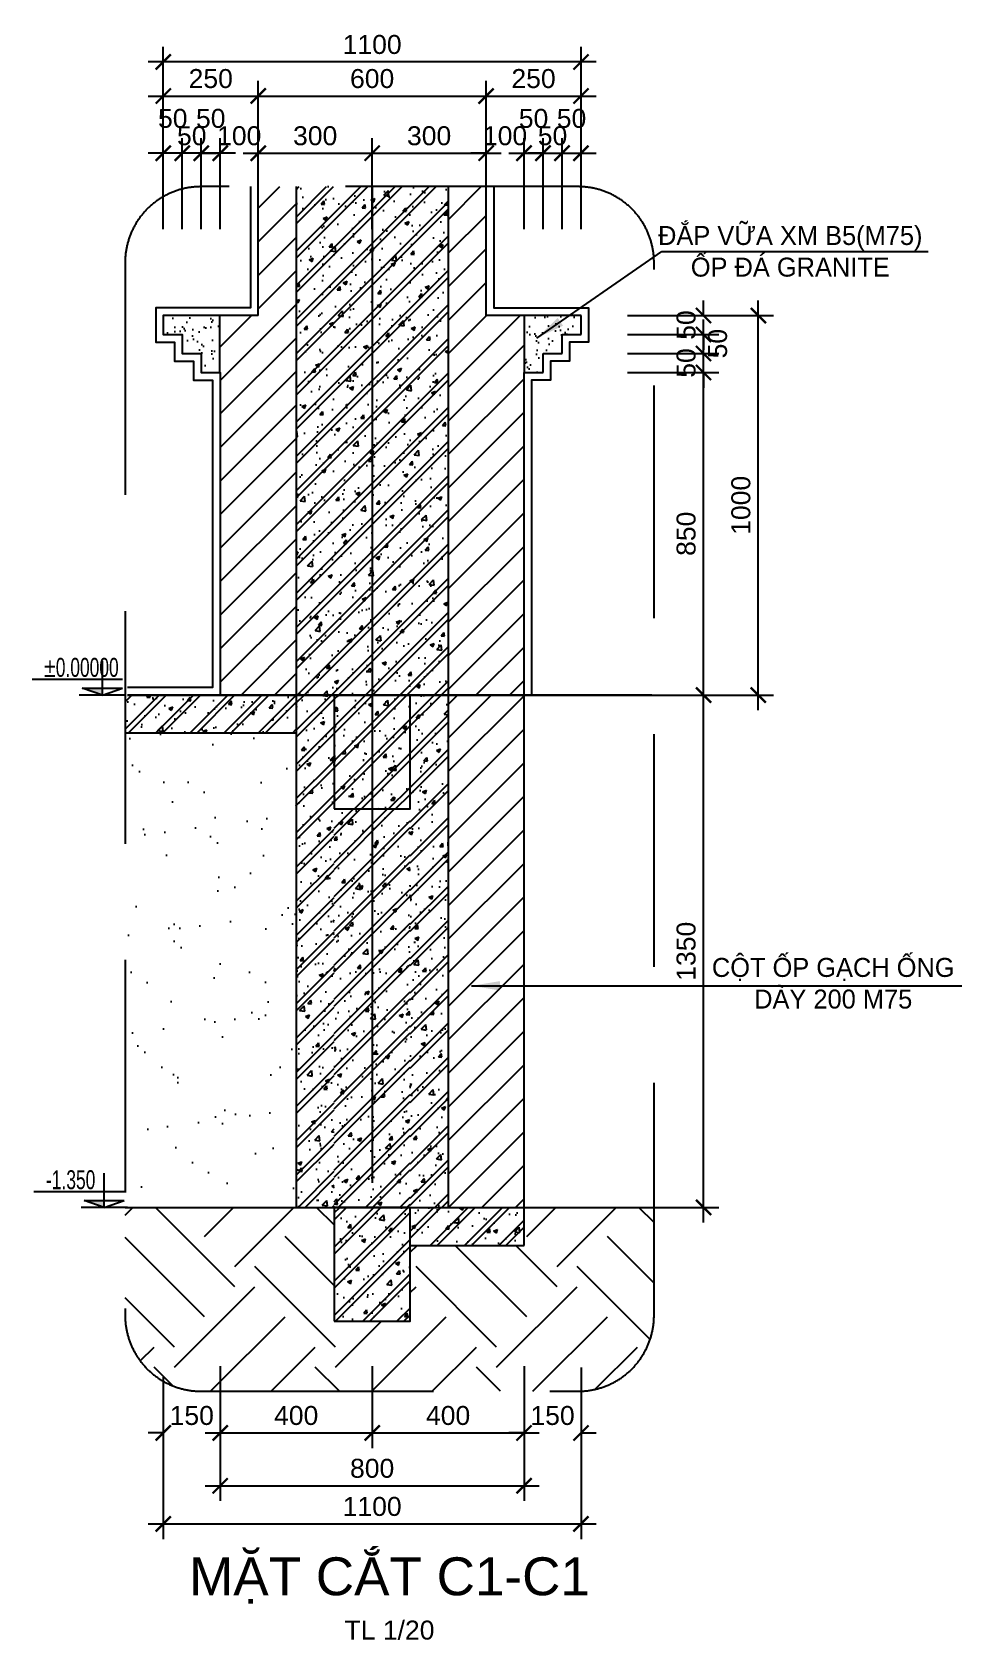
# Model space of a CAD drawing. Header units: inches. Extents: x 452443 to 881249, y 975131 to 1198310.
# Drawn here: x 588168 to 590616, y 1110051 to 1114287 of the extents above; entities that cross this region are included whole.
import ezdxf

# ---------------------------------------------------------------- set-up
doc = ezdxf.new("R2010")
doc.units = ezdxf.units.IN
doc.header["$LTSCALE"] = 3.5
doc.header["$MEASUREMENT"] = 0
doc.linetypes.add('CENTER', pattern=[2, 1.25, -0.25, 0.25, -0.25])
doc.linetypes.add('HIDDEN', pattern=[0.375, 0.25, -0.125])
for name, color, linetype in [('DOOR-84', 84, 'Continuous'), ('GHICHU', 40, 'Continuous'), ('hatch', 4, 'Continuous'), ('Netcat', 5, 'Continuous'), ('Netthay_126', 126, 'Continuous'), ('NOI THAT', 42, 'Continuous'), ('phong', 2, 'Continuous'), ('text', 3, 'Continuous'), ('thuocdo', 3, 'Continuous'), ('Truc', 252, 'Continuous')]:
    doc.layers.add(name, color=color, linetype=linetype)
doc.styles.add('chu 1', font='VHELVEN0.TTF')
doc.styles.add('KICHTHUOC', font='VHELVCN0.TTF')
doc.styles.get("Standard").update_dxf_attribs({"font": 'times.ttf'})
doc.dimstyles.new('MUITEN', dxfattribs={"dimtxt": 250, "dimasz": 150, "dimexe": 1.25, "dimexo": 1.5, "dimgap": 1.5, "dimtad": 1, "dimdec": 0, "dimlfac": 2, "dimrnd": 1.38778e-17, "dimtxsty": 'Standard', "dimcen": 1, "dimclrd": 8, "dimclre": 8, "dimclrt": 7, "dimaunit": 1, "dimazin": 0, "dimtfac": 1, "dimtdec": 0, "dimtmove": 0, "dimatfit": 3, "dimfxl": 1, "dimarcsym": 0})
doc.dimstyles.new('TL20...', dxfattribs={"dimscale": 20, "dimtxt": 2.5, "dimasz": 2, "dimexe": 2, "dimexo": 2, "dimgap": 1, "dimtad": 1, "dimdec": 0, "dimzin": 0, "dimdsep": 46, "dimtxsty": 'chu 1', "dimblk": 'ARCHTICK', "dimcen": 2, "dimdle": 2, "dimclrd": 256, "dimclre": 256, "dimclrt": 256, "dimadec": 1, "dimazin": 0, "dimtfac": 1, "dimtdec": 0, "dimtix": 1, "dimtofl": 0, "dimtmove": 0, "dimatfit": 3, "dimldrblk": 'ARCHTICK', "dimfxl": 10, "dimfxlon": 1, "dimtolj": 1, "dimtzin": 0, "dimlwd": -1, "dimarcsym": 0})
pattern_1 = [(50, (746385.69, 1044110.4), (107.589027, -9.41282), [11.25, -123.75]), (355, (746385.69, 1044110.4), (-20.8127, 112.82882), [9, -99]), (100.4514, (746394.66, 1044109.62), (86.77641, 103.41593), [9.56103, -105.17132]), (46.1842, (746385.69, 1044140.4), (160.08616, -24.82785), [16.875, -185.625]), (96.6356, (746399.03, 1044138.33), (140.1994, 146.11768), [14.34154, -157.75695]), (351.1842, (746385.69, 1044140.4), (140.19929, 146.11779), [13.5, -148.5]), (21, (746400.69, 1044132.9), (89.53606, -60.392834), [11.25, -123.75]), (326, (746400.69, 1044132.9), (36.4973, 108.77251), [9, -99]), (71.4514, (746408.15, 1044127.87), (126.033394, 48.379575), [9.56103, -105.17132]), (37.5, (746385.69, 1044110.4), (1.823978, 49.934078), [0, -97.8, 0, -100.5, 0, -99.375]), (7.5, (746385.69, 1044110.4), (39.46043, 59.161757), [0, -57.3, 0, -95.55, 0, -37.875]), (327.5, (746352.24, 1044110.4), (80.073365, -3.383231), [0, -37.5, 0, -117, 0, -155.25]), (317.5, (746337.24, 1044110.4), (87.477925, 15.015747), [0, -48.75, 0, -77.7, 0, -110.25]), (45, (746385.69, 1044110.4), (-45.078057, 45.078057), []), (45, (746385.69, 1044128.777), (-45.078057, 45.078057), [])]
pattern_2 = [(50, (737618.37, 1087275.61), (107.589027, -9.41282), [11.25, -123.75]), (355, (737618.37, 1087275.61), (-20.8127, 112.82882), [9, -99]), (100.4514, (737627.34, 1087274.82), (86.77641, 103.41593), [9.56103, -105.17132]), (46.1842, (737618.37, 1087305.61), (160.08616, -24.82785), [16.875, -185.625]), (96.6356, (737631.71, 1087303.54), (140.1994, 146.11768), [14.34154, -157.75695]), (351.1842, (737618.37, 1087305.6), (140.1993, 146.11779), [13.5, -148.5]), (21, (737633.37, 1087298.11), (89.53606, -60.392834), [11.25, -123.75]), (326, (737633.37, 1087298.11), (36.4973, 108.77251), [9, -99]), (71.4514, (737640.83, 1087293.08), (126.033394, 48.379575), [9.56103, -105.17132]), (37.5, (737618.37, 1087275.61), (1.823978, 49.934078), [0, -97.8, 0, -100.5, 0, -99.375]), (7.5, (737618.37, 1087275.61), (39.46043, 59.161757), [0, -57.3, 0, -95.55, 0, -37.875]), (327.5, (737584.92, 1087275.61), (80.073365, -3.383231), [0, -37.5, 0, -117, 0, -155.25]), (317.5, (737569.92, 1087275.61), (87.477925, 15.015747), [0, -48.75, 0, -77.7, 0, -110.25]), (45, (737618.37, 1087275.61), (-45.078057, 45.078057), []), (45, (737618.37, 1087293.983), (-45.078057, 45.078057), [])]
pattern_3 = [(37.5, (746385.69, 1044110.4), (-1.574834, 48.170594), [0, -38, 0, -42.5, 0, -40.625]), (7.5, (746385.69, 1044110.4), (44.244418, 70.553652), [0, -20.5, 0, -34.25, 0, -13.125]), (327.5, (746354.94, 1044110.4), (77.853547, 0.141476), [0, -12.5, 0, -45, 0, -58.75]), (317.5, (746354.94, 1044110.4), (75.153165, 21.94189), [0, -6.25, 0, -29.5, 0, -33.75])]
pattern_4 = [(45, (746385.69, 1044110.4), (-44.194174, 44.194174), [])]

# ---------------------------------------------------------------- blocks, each defined once
blk = doc.blocks.new('_ArchTick')
at = {"color": 0, "linetype": 'ByBlock', "const_width": 0.15}
blk.add_lwpolyline([(-0.5, -0.5), (0.5, 0.5)], dxfattribs=at)
blk = doc.blocks.new('*D2695')
at = {"layer": 'DEFPOINTS', "color": 0}
for p in [(589063.7, 1110812), (589463.7, 1110812), (589463.7, 1110596.2)]:
    blk.add_point(p, dxfattribs=at)
at = {"layer": 'thuocdo', "lineweight": -2}
for p, q in [((589063.7, 1110772), (589063.7, 1110556.2)), ((589463.7, 1110772), (589463.7, 1110556.2))]:
    blk.add_line(p, q, dxfattribs=at)
at = {"layer": 'thuocdo'}
blk.add_line((589023.7, 1110596.2), (589503.7, 1110596.2), dxfattribs=at)
at = {"layer": 'thuocdo', "xscale": 40, "yscale": 40, "zscale": 40, "rotation": 180}
blk.add_blockref('_ArchTick', (589063.7, 1110596.2), dxfattribs=at)
at = {"layer": 'thuocdo', "xscale": 40, "yscale": 40, "zscale": 40}
blk.add_blockref('_ArchTick', (589463.7, 1110596.2), dxfattribs=at)
at = {"layer": 'thuocdo', "insert": (589263.7, 1110641.9), "char_height": 50, "attachment_point": 5, "style": 'chu 1'}
blk.add_mtext('\\A1;400', dxfattribs=at)
blk = doc.blocks.new('*D2696')
at = {"layer": 'DEFPOINTS', "color": 0}
for p in [(588663.7, 1110812), (589063.7, 1110812), (589063.7, 1110596.2)]:
    blk.add_point(p, dxfattribs=at)
at = {"layer": 'thuocdo', "lineweight": -2}
for p, q in [((588663.7, 1110772), (588663.7, 1110556.2)), ((589063.7, 1110772), (589063.7, 1110556.2))]:
    blk.add_line(p, q, dxfattribs=at)
at = {"layer": 'thuocdo'}
blk.add_line((588623.7, 1110596.2), (589103.7, 1110596.2), dxfattribs=at)
at = {"layer": 'thuocdo', "xscale": 40, "yscale": 40, "zscale": 40, "rotation": 180}
blk.add_blockref('_ArchTick', (588663.7, 1110596.2), dxfattribs=at)
at = {"layer": 'thuocdo', "xscale": 40, "yscale": 40, "zscale": 40}
blk.add_blockref('_ArchTick', (589063.7, 1110596.2), dxfattribs=at)
at = {"layer": 'thuocdo', "insert": (588863.7, 1110641.9), "char_height": 50, "attachment_point": 5, "style": 'chu 1'}
blk.add_mtext('\\A1;400', dxfattribs=at)
blk = doc.blocks.new('*D2697')
at = {"layer": 'DEFPOINTS', "color": 0}
for p in [(588663.7, 1110684), (589463.7, 1110684), (589463.7, 1110457)]:
    blk.add_point(p, dxfattribs=at)
at = {"layer": 'thuocdo', "lineweight": -2}
for p, q in [((588663.7, 1110644), (588663.7, 1110417)), ((589463.7, 1110644), (589463.7, 1110417))]:
    blk.add_line(p, q, dxfattribs=at)
at = {"layer": 'thuocdo'}
blk.add_line((588623.7, 1110457), (589503.7, 1110457), dxfattribs=at)
at = {"layer": 'thuocdo', "xscale": 40, "yscale": 40, "zscale": 40, "rotation": 180}
blk.add_blockref('_ArchTick', (588663.7, 1110457), dxfattribs=at)
at = {"layer": 'thuocdo', "xscale": 40, "yscale": 40, "zscale": 40}
blk.add_blockref('_ArchTick', (589463.7, 1110457), dxfattribs=at)
at = {"layer": 'thuocdo', "insert": (589063.7, 1110502.7), "char_height": 50, "attachment_point": 5, "style": 'chu 1'}
blk.add_mtext('\\A1;800', dxfattribs=at)
blk = doc.blocks.new('*D2698')
at = {"layer": 'DEFPOINTS', "color": 0}
for p in [(589327.7, 1113390.5), (589936.3, 1113390.5), (589327.7, 1112540.5)]:
    blk.add_point(p, dxfattribs=at)
at = {"layer": 'thuocdo'}
blk.add_line((589936.3, 1112500.5), (589936.3, 1113430.5), dxfattribs=at)
at = {"layer": 'thuocdo', "lineweight": -2}
for p, q in [((589736.3, 1113390.5), (589976.3, 1113390.5)), ((589736.3, 1112540.5), (589976.3, 1112540.5))]:
    blk.add_line(p, q, dxfattribs=at)
at = {"layer": 'thuocdo', "xscale": 40, "yscale": 40, "zscale": 40}
for p, rotation in [((589936.3, 1113390.5), 90), ((589936.3, 1112540.5), 270)]:
    blk.add_blockref('_ArchTick', p, dxfattribs=dict(at, rotation=rotation))
at = {"layer": 'thuocdo', "insert": (589890.6, 1112965.5), "char_height": 50, "attachment_point": 5, "rotation": 90, "style": 'chu 1'}
blk.add_mtext('\\A1;850', dxfattribs=at)
blk = doc.blocks.new('*D2699')
at = {"layer": 'DEFPOINTS', "color": 0}
for p in [(589466.7, 1113440.5), (589936.3, 1113440.5), (589327.7, 1113390.5)]:
    blk.add_point(p, dxfattribs=at)
at = {"layer": 'thuocdo'}
for p, q in [((589936.3, 1113440.5), (589936.3, 1113480.5)), ((589936.3, 1113390.5), (589936.3, 1113350.5))]:
    blk.add_line(p, q, dxfattribs=at)
at = {"layer": 'thuocdo', "lineweight": -2}
for p, q in [((589736.3, 1113440.5), (589976.3, 1113440.5)), ((589736.3, 1113390.5), (589976.3, 1113390.5))]:
    blk.add_line(p, q, dxfattribs=at)
at = {"layer": 'thuocdo', "xscale": 40, "yscale": 40, "zscale": 40}
for p, rotation in [((589936.3, 1113440.5), 270), ((589936.3, 1113390.5), 90)]:
    blk.add_blockref('_ArchTick', p, dxfattribs=dict(at, rotation=rotation))
at = {"layer": 'thuocdo', "insert": (589890.6, 1113415.5), "char_height": 50, "attachment_point": 5, "rotation": 90, "style": 'chu 1'}
blk.add_mtext('\\A1;50', dxfattribs=at)
blk = doc.blocks.new('*D2700')
at = {"layer": 'DEFPOINTS', "color": 0}
for p in [(589486.1, 1113490.5), (589936.3, 1113490.5), (589466.7, 1113440.5)]:
    blk.add_point(p, dxfattribs=at)
at = {"layer": 'thuocdo'}
blk.add_line((589936.3, 1113400.5), (589936.3, 1113530.5), dxfattribs=at)
at = {"layer": 'thuocdo', "lineweight": -2}
for p, q in [((589736.3, 1113490.5), (589976.3, 1113490.5)), ((589736.3, 1113440.5), (589976.3, 1113440.5))]:
    blk.add_line(p, q, dxfattribs=at)
at = {"layer": 'thuocdo', "xscale": 40, "yscale": 40, "zscale": 40}
for p, rotation in [((589936.3, 1113490.5), 90), ((589936.3, 1113440.5), 270)]:
    blk.add_blockref('_ArchTick', p, dxfattribs=dict(at, rotation=rotation))
at = {"layer": 'thuocdo', "insert": (589973.5, 1113466.5), "char_height": 50, "attachment_point": 5, "rotation": 90, "style": 'chu 1'}
blk.add_mtext('\\A1;50', dxfattribs=at)
blk = doc.blocks.new('*D2701')
at = {"layer": 'DEFPOINTS', "color": 0}
for p in [(589486.1, 1113540.5), (589936.3, 1113540.5), (589486.1, 1113490.5)]:
    blk.add_point(p, dxfattribs=at)
at = {"layer": 'thuocdo'}
for p, q in [((589936.3, 1113540.5), (589936.3, 1113580.5)), ((589936.3, 1113490.5), (589936.3, 1113450.5))]:
    blk.add_line(p, q, dxfattribs=at)
at = {"layer": 'thuocdo', "lineweight": -2}
for p, q in [((589736.3, 1113540.5), (589976.3, 1113540.5)), ((589736.3, 1113490.5), (589976.3, 1113490.5))]:
    blk.add_line(p, q, dxfattribs=at)
at = {"layer": 'thuocdo', "xscale": 40, "yscale": 40, "zscale": 40}
for p, rotation in [((589936.3, 1113540.5), 270), ((589936.3, 1113490.5), 90)]:
    blk.add_blockref('_ArchTick', p, dxfattribs=dict(at, rotation=rotation))
at = {"layer": 'thuocdo', "insert": (589890.6, 1113515.5), "char_height": 50, "attachment_point": 5, "rotation": 90, "style": 'chu 1'}
blk.add_mtext('\\A1;50', dxfattribs=at)
blk = doc.blocks.new('*D2702')
at = {"layer": 'DEFPOINTS', "color": 0}
for p in [(589613.7, 1113540.5), (590080.5, 1113540.5), (589641.5, 1112540.5)]:
    blk.add_point(p, dxfattribs=at)
at = {"layer": 'thuocdo'}
blk.add_line((590080.5, 1112500.5), (590080.5, 1113580.5), dxfattribs=at)
at = {"layer": 'thuocdo', "lineweight": -2}
for p, q in [((589880.5, 1113540.5), (590120.5, 1113540.5)), ((589880.5, 1112540.5), (590120.5, 1112540.5))]:
    blk.add_line(p, q, dxfattribs=at)
at = {"layer": 'thuocdo', "xscale": 40, "yscale": 40, "zscale": 40}
for p, rotation in [((590080.5, 1113540.5), 90), ((590080.5, 1112540.5), 270)]:
    blk.add_blockref('_ArchTick', p, dxfattribs=dict(at, rotation=rotation))
at = {"layer": 'thuocdo', "insert": (590034.8, 1113040.5), "char_height": 50, "attachment_point": 5, "rotation": 90, "style": 'chu 1'}
blk.add_mtext('\\A1;1000', dxfattribs=at)
blk = doc.blocks.new('*D2703')
at = {"layer": 'DEFPOINTS', "color": 0}
for p in [(589063.7, 1113968.3), (588763.7, 1113540.5), (589063.7, 1113540.5)]:
    blk.add_point(p, dxfattribs=at)
at = {"layer": 'thuocdo', "lineweight": -2}
for p, q in [((588763.7, 1113768.3), (588763.7, 1114008.3)), ((589063.7, 1113768.3), (589063.7, 1114008.3))]:
    blk.add_line(p, q, dxfattribs=at)
at = {"layer": 'thuocdo'}
blk.add_line((588723.7, 1113968.3), (589103.7, 1113968.3), dxfattribs=at)
at = {"layer": 'thuocdo', "xscale": 40, "yscale": 40, "zscale": 40, "rotation": 180}
blk.add_blockref('_ArchTick', (588763.7, 1113968.3), dxfattribs=at)
at = {"layer": 'thuocdo', "xscale": 40, "yscale": 40, "zscale": 40}
blk.add_blockref('_ArchTick', (589063.7, 1113968.3), dxfattribs=at)
at = {"layer": 'thuocdo', "insert": (588913.7, 1114014), "char_height": 50, "attachment_point": 5, "style": 'chu 1'}
blk.add_mtext('\\A1;300', dxfattribs=at)
blk = doc.blocks.new('*D2704')
at = {"layer": 'DEFPOINTS', "color": 0}
for p in [(589363.7, 1113968.3), (589063.7, 1113540.5), (589363.7, 1113540.5)]:
    blk.add_point(p, dxfattribs=at)
at = {"layer": 'thuocdo', "lineweight": -2}
for p, q in [((589063.7, 1113768.3), (589063.7, 1114008.3)), ((589363.7, 1113768.3), (589363.7, 1114008.3))]:
    blk.add_line(p, q, dxfattribs=at)
at = {"layer": 'thuocdo'}
blk.add_line((589023.7, 1113968.3), (589403.7, 1113968.3), dxfattribs=at)
at = {"layer": 'thuocdo', "xscale": 40, "yscale": 40, "zscale": 40, "rotation": 180}
blk.add_blockref('_ArchTick', (589063.7, 1113968.3), dxfattribs=at)
at = {"layer": 'thuocdo', "xscale": 40, "yscale": 40, "zscale": 40}
blk.add_blockref('_ArchTick', (589363.7, 1113968.3), dxfattribs=at)
at = {"layer": 'thuocdo', "insert": (589213.7, 1114014), "char_height": 50, "attachment_point": 5, "style": 'chu 1'}
blk.add_mtext('\\A1;300', dxfattribs=at)
blk = doc.blocks.new('*D2705')
at = {"layer": 'DEFPOINTS', "color": 0}
for p in [(589463.7, 1113968.3), (589363.7, 1113540.5), (589463.7, 1113390.5)]:
    blk.add_point(p, dxfattribs=at)
at = {"layer": 'thuocdo', "lineweight": -2}
for p, q in [((589363.7, 1113768.3), (589363.7, 1114008.3)), ((589463.7, 1113768.3), (589463.7, 1114008.3))]:
    blk.add_line(p, q, dxfattribs=at)
at = {"layer": 'thuocdo'}
for p, q in [((589363.7, 1113968.3), (589323.7, 1113968.3)), ((589463.7, 1113968.3), (589503.7, 1113968.3))]:
    blk.add_line(p, q, dxfattribs=at)
at = {"layer": 'thuocdo', "xscale": 40, "yscale": 40, "zscale": 40}
blk.add_blockref('_ArchTick', (589363.7, 1113968.3), dxfattribs=at)
at = {"layer": 'thuocdo', "xscale": 40, "yscale": 40, "zscale": 40, "rotation": 180}
blk.add_blockref('_ArchTick', (589463.7, 1113968.3), dxfattribs=at)
at = {"layer": 'thuocdo', "insert": (589413.7, 1114014), "char_height": 50, "attachment_point": 5, "style": 'chu 1'}
blk.add_mtext('\\A1;100', dxfattribs=at)
blk = doc.blocks.new('*D2706')
at = {"layer": 'DEFPOINTS', "color": 0}
for p in [(589513.7, 1113968.3), (589513.7, 1113440.5), (589463.7, 1113390.5)]:
    blk.add_point(p, dxfattribs=at)
at = {"layer": 'thuocdo', "lineweight": -2}
for p, q in [((589463.7, 1113768.3), (589463.7, 1114008.3)), ((589513.7, 1113768.3), (589513.7, 1114008.3))]:
    blk.add_line(p, q, dxfattribs=at)
at = {"layer": 'thuocdo'}
blk.add_line((589423.7, 1113968.3), (589553.7, 1113968.3), dxfattribs=at)
at = {"layer": 'thuocdo', "xscale": 40, "yscale": 40, "zscale": 40, "rotation": 180}
blk.add_blockref('_ArchTick', (589463.7, 1113968.3), dxfattribs=at)
at = {"layer": 'thuocdo', "xscale": 40, "yscale": 40, "zscale": 40}
blk.add_blockref('_ArchTick', (589513.7, 1113968.3), dxfattribs=at)
at = {"layer": 'thuocdo', "insert": (589488.7, 1114059.7), "char_height": 50, "attachment_point": 5, "style": 'chu 1'}
blk.add_mtext('\\A1;50', dxfattribs=at)
blk = doc.blocks.new('*D2707')
at = {"layer": 'DEFPOINTS', "color": 0}
for p in [(589563.7, 1113968.3), (589563.7, 1113490.5), (589513.7, 1113440.5)]:
    blk.add_point(p, dxfattribs=at)
at = {"layer": 'thuocdo', "lineweight": -2}
for p, q in [((589513.7, 1113768.3), (589513.7, 1114008.3)), ((589563.7, 1113768.3), (589563.7, 1114008.3))]:
    blk.add_line(p, q, dxfattribs=at)
at = {"layer": 'thuocdo'}
for p, q in [((589513.7, 1113968.3), (589473.7, 1113968.3)), ((589563.7, 1113968.3), (589603.7, 1113968.3))]:
    blk.add_line(p, q, dxfattribs=at)
at = {"layer": 'thuocdo', "xscale": 40, "yscale": 40, "zscale": 40}
blk.add_blockref('_ArchTick', (589513.7, 1113968.3), dxfattribs=at)
at = {"layer": 'thuocdo', "xscale": 40, "yscale": 40, "zscale": 40, "rotation": 180}
blk.add_blockref('_ArchTick', (589563.7, 1113968.3), dxfattribs=at)
at = {"layer": 'thuocdo', "insert": (589538.7, 1114014), "char_height": 50, "attachment_point": 5, "style": 'chu 1'}
blk.add_mtext('\\A1;50', dxfattribs=at)
blk = doc.blocks.new('*D2708')
at = {"layer": 'DEFPOINTS', "color": 0}
for p in [(589613.7, 1113968.3), (589613.7, 1113540.5), (589563.7, 1113490.5)]:
    blk.add_point(p, dxfattribs=at)
at = {"layer": 'thuocdo', "lineweight": -2}
for p, q in [((589563.7, 1113768.3), (589563.7, 1114008.3)), ((589613.7, 1113768.3), (589613.7, 1114008.3))]:
    blk.add_line(p, q, dxfattribs=at)
at = {"layer": 'thuocdo'}
blk.add_line((589523.7, 1113968.3), (589653.7, 1113968.3), dxfattribs=at)
at = {"layer": 'thuocdo', "xscale": 40, "yscale": 40, "zscale": 40, "rotation": 180}
blk.add_blockref('_ArchTick', (589563.7, 1113968.3), dxfattribs=at)
at = {"layer": 'thuocdo', "xscale": 40, "yscale": 40, "zscale": 40}
blk.add_blockref('_ArchTick', (589613.7, 1113968.3), dxfattribs=at)
at = {"layer": 'thuocdo', "insert": (589588.7, 1114059.7), "char_height": 50, "attachment_point": 5, "style": 'chu 1'}
blk.add_mtext('\\A1;50', dxfattribs=at)
blk = doc.blocks.new('*D2709')
at = {"layer": 'DEFPOINTS', "color": 0}
for p in [(589613.7, 1110808.6), (589463.7, 1110680.6), (589613.7, 1110596.2)]:
    blk.add_point(p, dxfattribs=at)
at = {"layer": 'thuocdo', "lineweight": -2}
for p, q in [((589613.7, 1110768.6), (589613.7, 1110556.2)), ((589463.7, 1110640.6), (589463.7, 1110556.2))]:
    blk.add_line(p, q, dxfattribs=at)
at = {"layer": 'thuocdo'}
for p, q in [((589463.7, 1110596.2), (589423.7, 1110596.2)), ((589613.7, 1110596.2), (589653.7, 1110596.2))]:
    blk.add_line(p, q, dxfattribs=at)
at = {"layer": 'thuocdo', "xscale": 40, "yscale": 40, "zscale": 40}
blk.add_blockref('_ArchTick', (589463.7, 1110596.2), dxfattribs=at)
at = {"layer": 'thuocdo', "xscale": 40, "yscale": 40, "zscale": 40, "rotation": 180}
blk.add_blockref('_ArchTick', (589613.7, 1110596.2), dxfattribs=at)
at = {"layer": 'thuocdo', "insert": (589538.7, 1110641.9), "char_height": 50, "attachment_point": 5, "style": 'chu 1'}
blk.add_mtext('\\A1;150', dxfattribs=at)
blk = doc.blocks.new('*D2710')
at = {"layer": 'DEFPOINTS', "color": 0}
for p in [(588513.7, 1110783.6), (588663.7, 1110704.3), (588663.7, 1110596.2)]:
    blk.add_point(p, dxfattribs=at)
at = {"layer": 'thuocdo', "lineweight": -2}
for p, q in [((588513.7, 1110743.6), (588513.7, 1110556.2)), ((588663.7, 1110664.3), (588663.7, 1110556.2))]:
    blk.add_line(p, q, dxfattribs=at)
at = {"layer": 'thuocdo'}
for p, q in [((588513.7, 1110596.2), (588473.7, 1110596.2)), ((588663.7, 1110596.2), (588703.7, 1110596.2))]:
    blk.add_line(p, q, dxfattribs=at)
at = {"layer": 'thuocdo', "xscale": 40, "yscale": 40, "zscale": 40}
blk.add_blockref('_ArchTick', (588513.7, 1110596.2), dxfattribs=at)
at = {"layer": 'thuocdo', "xscale": 40, "yscale": 40, "zscale": 40, "rotation": 180}
blk.add_blockref('_ArchTick', (588663.7, 1110596.2), dxfattribs=at)
at = {"layer": 'thuocdo', "insert": (588588.7, 1110641.9), "char_height": 50, "attachment_point": 5, "style": 'chu 1'}
blk.add_mtext('\\A1;150', dxfattribs=at)
blk = doc.blocks.new('*D2711')
at = {"layer": 'DEFPOINTS', "color": 0}
for p in [(588663.7, 1113968.3), (588763.7, 1113793.8), (588663.7, 1113390.5)]:
    blk.add_point(p, dxfattribs=at)
at = {"layer": 'thuocdo', "lineweight": -2}
for p, q in [((588663.7, 1113768.3), (588663.7, 1114008.3)), ((588763.7, 1113833.8), (588763.7, 1114008.3))]:
    blk.add_line(p, q, dxfattribs=at)
at = {"layer": 'thuocdo'}
for p, q in [((588663.7, 1113968.3), (588623.7, 1113968.3)), ((588763.7, 1113968.3), (588803.7, 1113968.3))]:
    blk.add_line(p, q, dxfattribs=at)
at = {"layer": 'thuocdo', "xscale": 40, "yscale": 40, "zscale": 40}
blk.add_blockref('_ArchTick', (588663.7, 1113968.3), dxfattribs=at)
at = {"layer": 'thuocdo', "xscale": 40, "yscale": 40, "zscale": 40, "rotation": 180}
blk.add_blockref('_ArchTick', (588763.7, 1113968.3), dxfattribs=at)
at = {"layer": 'thuocdo', "insert": (588713.7, 1114014), "char_height": 50, "attachment_point": 5, "style": 'chu 1'}
blk.add_mtext('\\A1;100', dxfattribs=at)
blk = doc.blocks.new('*D2712')
at = {"layer": 'DEFPOINTS', "color": 0}
for p in [(588613.7, 1113968.3), (588613.7, 1113440.5), (588663.7, 1113390.5)]:
    blk.add_point(p, dxfattribs=at)
at = {"layer": 'thuocdo', "lineweight": -2}
for p, q in [((588613.7, 1113768.3), (588613.7, 1114008.3)), ((588663.7, 1113768.3), (588663.7, 1114008.3))]:
    blk.add_line(p, q, dxfattribs=at)
at = {"layer": 'thuocdo'}
blk.add_line((588703.7, 1113968.3), (588573.7, 1113968.3), dxfattribs=at)
at = {"layer": 'thuocdo', "xscale": 40, "yscale": 40, "zscale": 40, "rotation": 180}
blk.add_blockref('_ArchTick', (588613.7, 1113968.3), dxfattribs=at)
at = {"layer": 'thuocdo', "xscale": 40, "yscale": 40, "zscale": 40}
blk.add_blockref('_ArchTick', (588663.7, 1113968.3), dxfattribs=at)
at = {"layer": 'thuocdo', "insert": (588638.7, 1114059.7), "char_height": 50, "attachment_point": 5, "style": 'chu 1'}
blk.add_mtext('\\A1;50', dxfattribs=at)
blk = doc.blocks.new('*D2713')
at = {"layer": 'DEFPOINTS', "color": 0}
for p in [(588563.7, 1113968.3), (588563.7, 1113490.5), (588613.7, 1113440.5)]:
    blk.add_point(p, dxfattribs=at)
at = {"layer": 'thuocdo', "lineweight": -2}
for p, q in [((588563.7, 1113768.3), (588563.7, 1114008.3)), ((588613.7, 1113768.3), (588613.7, 1114008.3))]:
    blk.add_line(p, q, dxfattribs=at)
at = {"layer": 'thuocdo'}
for p, q in [((588563.7, 1113968.3), (588523.7, 1113968.3)), ((588613.7, 1113968.3), (588653.7, 1113968.3))]:
    blk.add_line(p, q, dxfattribs=at)
at = {"layer": 'thuocdo', "xscale": 40, "yscale": 40, "zscale": 40}
blk.add_blockref('_ArchTick', (588563.7, 1113968.3), dxfattribs=at)
at = {"layer": 'thuocdo', "xscale": 40, "yscale": 40, "zscale": 40, "rotation": 180}
blk.add_blockref('_ArchTick', (588613.7, 1113968.3), dxfattribs=at)
at = {"layer": 'thuocdo', "insert": (588588.7, 1114014), "char_height": 50, "attachment_point": 5, "style": 'chu 1'}
blk.add_mtext('\\A1;50', dxfattribs=at)
blk = doc.blocks.new('*D2714')
at = {"layer": 'DEFPOINTS', "color": 0}
for p in [(588513.7, 1113968.3), (588513.7, 1113540.5), (588563.7, 1113490.5)]:
    blk.add_point(p, dxfattribs=at)
at = {"layer": 'thuocdo', "lineweight": -2}
for p, q in [((588513.7, 1113768.3), (588513.7, 1114008.3)), ((588563.7, 1113768.3), (588563.7, 1114008.3))]:
    blk.add_line(p, q, dxfattribs=at)
at = {"layer": 'thuocdo'}
blk.add_line((588603.7, 1113968.3), (588473.7, 1113968.3), dxfattribs=at)
at = {"layer": 'thuocdo', "xscale": 40, "yscale": 40, "zscale": 40, "rotation": 180}
blk.add_blockref('_ArchTick', (588513.7, 1113968.3), dxfattribs=at)
at = {"layer": 'thuocdo', "xscale": 40, "yscale": 40, "zscale": 40}
blk.add_blockref('_ArchTick', (588563.7, 1113968.3), dxfattribs=at)
at = {"layer": 'thuocdo', "insert": (588538.7, 1114059.7), "char_height": 50, "attachment_point": 5, "style": 'chu 1'}
blk.add_mtext('\\A1;50', dxfattribs=at)
blk = doc.blocks.new('*D2715')
at = {"layer": 'DEFPOINTS', "color": 0}
for p in [(588763.7, 1114119), (588513.7, 1113925), (588763.7, 1113921.1)]:
    blk.add_point(p, dxfattribs=at)
at = {"layer": 'thuocdo', "lineweight": -2}
for p, q in [((588513.7, 1113965), (588513.7, 1114159)), ((588763.7, 1113961.1), (588763.7, 1114159))]:
    blk.add_line(p, q, dxfattribs=at)
at = {"layer": 'thuocdo'}
blk.add_line((588473.7, 1114119), (588803.7, 1114119), dxfattribs=at)
at = {"layer": 'thuocdo', "xscale": 40, "yscale": 40, "zscale": 40, "rotation": 180}
blk.add_blockref('_ArchTick', (588513.7, 1114119), dxfattribs=at)
at = {"layer": 'thuocdo', "xscale": 40, "yscale": 40, "zscale": 40}
blk.add_blockref('_ArchTick', (588763.7, 1114119), dxfattribs=at)
at = {"layer": 'thuocdo', "insert": (588638.7, 1114164.7), "char_height": 50, "attachment_point": 5, "style": 'chu 1'}
blk.add_mtext('\\A1;250', dxfattribs=at)
blk = doc.blocks.new('*D2716')
at = {"layer": 'DEFPOINTS', "color": 0}
for p in [(589363.7, 1114119), (588763.7, 1113921.1), (589363.7, 1113906.6)]:
    blk.add_point(p, dxfattribs=at)
at = {"layer": 'thuocdo', "lineweight": -2}
for p, q in [((588763.7, 1113961.1), (588763.7, 1114159)), ((589363.7, 1113946.6), (589363.7, 1114159))]:
    blk.add_line(p, q, dxfattribs=at)
at = {"layer": 'thuocdo'}
blk.add_line((588723.7, 1114119), (589403.7, 1114119), dxfattribs=at)
at = {"layer": 'thuocdo', "xscale": 40, "yscale": 40, "zscale": 40, "rotation": 180}
blk.add_blockref('_ArchTick', (588763.7, 1114119), dxfattribs=at)
at = {"layer": 'thuocdo', "xscale": 40, "yscale": 40, "zscale": 40}
blk.add_blockref('_ArchTick', (589363.7, 1114119), dxfattribs=at)
at = {"layer": 'thuocdo', "insert": (589063.7, 1114164.7), "char_height": 50, "attachment_point": 5, "style": 'chu 1'}
blk.add_mtext('\\A1;600', dxfattribs=at)
blk = doc.blocks.new('*D2717')
at = {"layer": 'DEFPOINTS', "color": 0}
for p in [(589613.7, 1114119), (589363.7, 1113906.6), (589613.7, 1113906.6)]:
    blk.add_point(p, dxfattribs=at)
at = {"layer": 'thuocdo', "lineweight": -2}
for p, q in [((589363.7, 1113946.6), (589363.7, 1114159)), ((589613.7, 1113946.6), (589613.7, 1114159))]:
    blk.add_line(p, q, dxfattribs=at)
at = {"layer": 'thuocdo'}
blk.add_line((589323.7, 1114119), (589653.7, 1114119), dxfattribs=at)
at = {"layer": 'thuocdo', "xscale": 40, "yscale": 40, "zscale": 40, "rotation": 180}
blk.add_blockref('_ArchTick', (589363.7, 1114119), dxfattribs=at)
at = {"layer": 'thuocdo', "xscale": 40, "yscale": 40, "zscale": 40}
blk.add_blockref('_ArchTick', (589613.7, 1114119), dxfattribs=at)
at = {"layer": 'thuocdo', "insert": (589488.7, 1114164.7), "char_height": 50, "attachment_point": 5, "style": 'chu 1'}
blk.add_mtext('\\A1;250', dxfattribs=at)
blk = doc.blocks.new('*D2718')
at = {"layer": 'DEFPOINTS', "color": 0}
for p in [(588513.7, 1114208.8), (588513.7, 1114021.3), (589613.7, 1114008.3)]:
    blk.add_point(p, dxfattribs=at)
at = {"layer": 'thuocdo', "lineweight": -2}
for p, q in [((588513.7, 1114061.3), (588513.7, 1114248.8)), ((589613.7, 1114048.3), (589613.7, 1114248.8))]:
    blk.add_line(p, q, dxfattribs=at)
at = {"layer": 'thuocdo'}
blk.add_line((589653.7, 1114208.8), (588473.7, 1114208.8), dxfattribs=at)
at = {"layer": 'thuocdo', "xscale": 40, "yscale": 40, "zscale": 40, "rotation": 180}
blk.add_blockref('_ArchTick', (588513.7, 1114208.8), dxfattribs=at)
at = {"layer": 'thuocdo', "xscale": 40, "yscale": 40, "zscale": 40}
blk.add_blockref('_ArchTick', (589613.7, 1114208.8), dxfattribs=at)
at = {"layer": 'thuocdo', "insert": (589063.7, 1114254.5), "char_height": 50, "attachment_point": 5, "style": 'chu 1'}
blk.add_mtext('\\A1;1100', dxfattribs=at)
blk = doc.blocks.new('*D2719')
at = {"layer": 'DEFPOINTS', "color": 0}
for p in [(588513.7, 1110615), (589613.7, 1110615), (589613.7, 1110356.5)]:
    blk.add_point(p, dxfattribs=at)
at = {"layer": 'thuocdo', "lineweight": -2}
for p, q in [((588513.7, 1110556.5), (588513.7, 1110316.5)), ((589613.7, 1110556.5), (589613.7, 1110316.5))]:
    blk.add_line(p, q, dxfattribs=at)
at = {"layer": 'thuocdo'}
blk.add_line((588473.7, 1110356.5), (589653.7, 1110356.5), dxfattribs=at)
at = {"layer": 'thuocdo', "xscale": 40, "yscale": 40, "zscale": 40, "rotation": 180}
blk.add_blockref('_ArchTick', (588513.7, 1110356.5), dxfattribs=at)
at = {"layer": 'thuocdo', "xscale": 40, "yscale": 40, "zscale": 40}
blk.add_blockref('_ArchTick', (589613.7, 1110356.5), dxfattribs=at)
at = {"layer": 'thuocdo', "insert": (589063.7, 1110402.2), "char_height": 50, "attachment_point": 5, "style": 'chu 1'}
blk.add_mtext('\\A1;1100', dxfattribs=at)
blk = doc.blocks.new('*D2720')
at = {"layer": 'DEFPOINTS', "color": 0}
for p in [(589587.4, 1112540.5), (589936.3, 1112540.5), (589587.4, 1111190.5)]:
    blk.add_point(p, dxfattribs=at)
at = {"layer": 'thuocdo'}
blk.add_line((589936.3, 1111150.5), (589936.3, 1112580.5), dxfattribs=at)
at = {"layer": 'thuocdo', "lineweight": -2}
for p, q in [((589736.3, 1112540.5), (589976.3, 1112540.5)), ((589736.3, 1111190.5), (589976.3, 1111190.5))]:
    blk.add_line(p, q, dxfattribs=at)
at = {"layer": 'thuocdo', "xscale": 40, "yscale": 40, "zscale": 40}
for p, rotation in [((589936.3, 1112540.5), 90), ((589936.3, 1111190.5), 270)]:
    blk.add_blockref('_ArchTick', p, dxfattribs=dict(at, rotation=rotation))
at = {"layer": 'thuocdo', "insert": (589890.6, 1111865.5), "char_height": 50, "attachment_point": 5, "rotation": 90, "style": 'chu 1'}
blk.add_mtext('\\A1;1350', dxfattribs=at)
blk = doc.blocks.new('CD')
at = {"ltscale": 50}
blk.add_hatch(color=256, dxfattribs=at).paths.add_polyline_path([(0, 69), (0, 0), (197, 69)])
for p, q in [((0, 0), (0, 335)), ((-227, 0), (227, 0)), ((0, 0), (-197, 69)), ((197, 69), (-197, 69)), ((-196, 152), (688, 152)), ((0, 0), (197, 69))]:
    blk.add_line(p, q, dxfattribs=at)
at = {"layer": 'text', "style": 'KICHTHUOC', "width": 0.8}
blk.add_attdef('%%P0.000', (17, 179), '', height=150, dxfattribs=at)

msp = doc.modelspace()

# ---------------------------------------------------------------- hatches: boundary and pattern name
at = {"layer": 'hatch'}
h = msp.add_hatch(dxfattribs=at)
h.set_pattern_fill('ANSI31', color=256, scale=500)
h.set_pattern_definition(pattern_4)
h.paths.add_polyline_path([(589363.7, 1113390.5), (589363.7, 1113880.2), (589263.7, 1113880.2), (589263.7, 1112540.5), (589463.7, 1112540.5), (589463.7, 1113390.5)])
h.paths.add_polyline_path([(588763.7, 1113390.5), (588663.7, 1113390.5), (588663.7, 1112540.5), (588863.7, 1112540.5), (588863.7, 1113880.2), (588763.7, 1113880.2)])
h = msp.add_hatch(dxfattribs=at)
h.set_pattern_fill('BT-01', color=256, scale=15, pattern_type=2)
h.set_pattern_definition(pattern_1)
h.paths.add_polyline_path([(589263.7, 1113880.2), (589063.7, 1113880.2), (589063.7, 1112540.5), (589263.7, 1112540.5)])
h.paths.add_polyline_path([(589063.7, 1113880.2), (588863.7, 1113880.2), (588863.7, 1112540.5), (589063.7, 1112540.5)])
h = msp.add_hatch(dxfattribs=at)
h.set_pattern_fill('AR-SAND', color=256, scale=25)
h.set_pattern_definition(pattern_3)
h.paths.add_polyline_path([(588662.7, 1113390.5), (588662.7, 1113540.5), (588513.7, 1113540.5), (588513.7, 1113490.5), (588563.7, 1113490.5), (588563.7, 1113440.5), (588613.7, 1113440.5), (588613.7, 1113390.5)])
h = msp.add_hatch(dxfattribs=at)
h.set_pattern_fill('ANSI31', color=256, scale=500)
h.set_pattern_definition(pattern_4)
h.paths.add_polyline_path([(588763.7, 1113540.5), (588662.7, 1113540.5), (588662.7, 1113390.5), (588663.7, 1113390.5), (588763.7, 1113390.5)])
h = msp.add_hatch(dxfattribs=at)
h.set_pattern_fill('ANSI31', color=256, scale=500)
h.set_pattern_definition(pattern_4)
h.paths.add_polyline_path([(589363.7, 1113540.5), (589464.6, 1113540.5), (589464.6, 1113390.5), (589463.7, 1113390.5), (589363.7, 1113390.5)])
h = msp.add_hatch(dxfattribs=at)
h.set_pattern_fill('AR-SAND', color=256, scale=25)
h.set_pattern_definition(pattern_3)
h.paths.add_polyline_path([(589464.6, 1113540.5), (589464.6, 1113390.5), (589513.7, 1113390.5), (589513.7, 1113440.5), (589563.7, 1113440.5), (589563.7, 1113490.5), (589613.7, 1113490.5), (589613.7, 1113540.5)])
h = msp.add_hatch(dxfattribs=at)
h.set_pattern_fill('BT-01', color=256, scale=15, pattern_type=2)
h.set_pattern_definition(pattern_2)
h.paths.add_polyline_path([(588863.7, 1112540.5), (588419.1, 1112540.5), (588413.1, 1112540.5), (588413.1, 1112440.5), (588863.7, 1112440.5)])
h = msp.add_hatch(dxfattribs=at)
h.set_pattern_fill('BT-01', color=256, scale=15, pattern_type=2)
h.set_pattern_definition(pattern_1)
h.paths.add_polyline_path([(589263.7, 1112540.5), (589213.4, 1112540.5), (589163.7, 1112540.5), (589163.7, 1112240.5), (589163.7, 1111190.5), (589263.7, 1111190.5)])
h.paths.add_polyline_path([(588963.7, 1112240.5), (588963.7, 1112540.5), (588863.7, 1112540.5), (588863.7, 1111190.5), (588963.7, 1111190.5)])
h = msp.add_hatch(dxfattribs=at)
h.set_pattern_fill('BT-01', color=256, scale=15, pattern_type=2)
h.set_pattern_definition(pattern_1)
h.paths.add_polyline_path([(589163.7, 1112540.5), (588963.7, 1112540.5), (588963.7, 1112240.5), (589163.7, 1112240.5)])
h = msp.add_hatch(dxfattribs=at)
h.set_pattern_fill('ANSI31', color=256, scale=500)
h.set_pattern_definition([(45, (737618.37, 1087275.61), (-44.194174, 44.194174), [])])
h.paths.add_polyline_path([(589463.7, 1112540.5), (589263.7, 1112540.5), (589263.7, 1111190.5), (589463.7, 1111190.5)])
h = msp.add_hatch(dxfattribs=at)
h.set_pattern_fill('AR-SAND', color=256, scale=100)
h.set_pattern_definition([(37.5, (737618.37, 1087275.61), (-6.29934, 192.68238), [0, -152, 0, -170, 0, -162.5]), (7.5, (737618.37, 1087275.6), (176.97767, 282.2146), [0, -82, 0, -137, 0, -52.5]), (327.5, (737495.37, 1087275.6), (311.41419, 0.5659), [0, -50, 0, -180, 0, -235]), (317.5, (737495.37, 1087275.6), (300.61266, 87.76756), [0, -25, 0, -118, 0, -135])])
h.paths.add_polyline_path([(588863.7, 1112440.5), (588413.1, 1112440.5), (588413.1, 1111190.5), (588419.1, 1111190.5), (588863.7, 1111190.5)])
h = msp.add_hatch(dxfattribs=at)
h.set_pattern_fill('BT-01', color=256, scale=15, pattern_type=2)
h.set_pattern_definition(pattern_2)
h.paths.add_polyline_path([(589163.7, 1112240.5), (589063.7, 1112240.5), (589063.7, 1111190.5), (589163.7, 1111190.5)])
h.paths.add_polyline_path([(589063.7, 1112240.5), (588963.7, 1112240.5), (588963.7, 1111190.5), (589063.7, 1111190.5)])
h = msp.add_hatch(dxfattribs=at)
h.set_pattern_fill('EARTH', color=256, scale=1200, angle=45)
h.set_pattern_definition([(45, (737618.37, 1087275.6), (3e-14, 424.26407), [300, -300]), (45, (737538.82, 1087355.16), (3e-14, 424.26407), [300, -300]), (45, (737459.27, 1087434.7), (3e-14, 424.26407), [300, -300]), (135, (737459.27, 1087487.74), (-424.26407, 6e-14), [300, -300]), (135, (737538.82, 1087567.3), (-424.26407, 6e-14), [300, -300]), (135, (737618.37, 1087646.84), (-424.26407, 6e-14), [300, -300])])
h.paths.add_polyline_path([(589806, 1111190.5), (589463.7, 1111190.5), (589463.7, 1111090.5), (589163.7, 1111090.5), (589163.7, 1110890.5), (588963.7, 1110890.5), (588963.7, 1111190.5), (588413.1, 1111190.5), (588413.1, 1110906, 0.414214), (588613.1, 1110706), (589606, 1110706, 0.414214), (589806, 1110906)])
h = msp.add_hatch(dxfattribs=at)
h.set_pattern_fill('BT-01', color=256, scale=15, pattern_type=2)
h.set_pattern_definition([(50, (736600.31, 1086235.45), (107.58903, -9.41282), [11.25, -123.75]), (355, (736600.31, 1086235.45), (-20.8127, 112.82882), [9, -99]), (100.4514, (736609.27, 1086234.66), (86.77641, 103.41593), [9.56103, -105.17132]), (46.1842, (736600.31, 1086265.45), (160.08616, -24.82785), [16.875, -185.625]), (96.6356, (736613.65, 1086263.38), (140.1994, 146.11768), [14.34154, -157.75695]), (351.1842, (736600.31, 1086265.45), (140.1993, 146.11779), [13.5, -148.5]), (21, (736615.31, 1086257.95), (89.53606, -60.392834), [11.25, -123.75]), (326, (736615.31, 1086257.95), (36.4973, 108.77251), [9, -99]), (71.4514, (736622.77, 1086252.91), (126.033394, 48.379575), [9.56103, -105.17132]), (37.5, (736600.31, 1086235.447), (1.823978, 49.934078), [0, -97.8, 0, -100.5, 0, -99.375]), (7.5, (736600.31, 1086235.447), (39.46043, 59.161757), [0, -57.3, 0, -95.55, 0, -37.875]), (327.5, (736566.86, 1086235.447), (80.073365, -3.383231), [0, -37.5, 0, -117, 0, -155.25]), (317.5, (736551.86, 1086235.45), (87.477925, 15.015747), [0, -48.75, 0, -77.7, 0, -110.25]), (45, (736600.31, 1086235.447), (-45.078057, 45.078057), []), (45, (736600.31, 1086253.82), (-45.078057, 45.078057), [])])
h.paths.add_polyline_path([(589163.7, 1111190.5), (588963.7, 1111190.5), (588963.7, 1110890.5), (589163.7, 1110890.5)])
h = msp.add_hatch(dxfattribs=at)
h.set_pattern_fill('BT-01', color=256, scale=15, pattern_type=2)
h.set_pattern_definition(pattern_2)
h.paths.add_polyline_path([(589463.7, 1111190.5), (589163.7, 1111190.5), (589163.7, 1111090.5), (589463.7, 1111090.5)])

# ---------------------------------------------------------------- linework, layer by layer
at = {"linetype": 'HIDDEN', "ltscale": 700}
msp.add_lwpolyline([(588613.1, 1110706), (589606, 1110706, 0.414214), (589806, 1110906), (589806, 1113680.2, 0.414214), (589606, 1113880.2), (588613.1, 1113880.2, 0.414214), (588413.1, 1113680.2), (588413.1, 1110906, 0.414214)], format="xyb", close=True, dxfattribs=at)
at = {"layer": 'DOOR-84', "ltscale": 1000}
msp.add_lwpolyline([(589213.4, 1112540.5), (589800, 1112540.5)], dxfattribs=at)
at = {"layer": 'Netcat'}
for p, q in [((589613.7, 1113540.5), (589363.7, 1113540.5)), ((589613.7, 1113490.5), (589613.7, 1113540.5)), ((589563.7, 1113440.5), (589563.7, 1113490.5)), ((589563.7, 1113490.5), (589613.7, 1113490.5)), ((589513.7, 1113390.5), (589513.7, 1113440.5)), ((589513.7, 1113440.5), (589563.7, 1113440.5)), ((589463.7, 1111090.5), (589463.7, 1113390.5)), ((589463.7, 1113390.5), (589513.7, 1113390.5)), ((589163.7, 1111090.5), (589463.7, 1111090.5))]:
    msp.add_line(p, q, dxfattribs=at)
for points in [[(588763.7, 1113540.5), (588763.7, 1113880.2)], [(588863.7, 1113880.2), (588863.7, 1111190.5), (589463.7, 1111190.5)], [(589263.7, 1113880.2), (589263.7, 1111190.5)], [(589363.7, 1113540.5), (589363.7, 1113880.2)], [(588763.7, 1113540.5), (588513.7, 1113540.5), (588513.7, 1113490.5), (588563.7, 1113490.5), (588563.7, 1113440.5), (588613.7, 1113440.5), (588613.7, 1113390.5), (588663.7, 1113390.5), (588663.7, 1112540.5)], [(588662.7, 1113390.5), (588662.7, 1113540.5)], [(589464.6, 1113390.5), (589464.6, 1113540.5)], [(588863.7, 1112440.5), (588413.1, 1112440.5)]]:
    msp.add_lwpolyline(points, dxfattribs=at)
for points in [[(588963.7, 1112240.5), (589163.7, 1112240.5), (589163.7, 1112540.5), (588963.7, 1112540.5)], [(588963.7, 1110890.5), (589163.7, 1110890.5), (589163.7, 1111190.5), (588963.7, 1111190.5)]]:
    msp.add_lwpolyline(points, close=True, dxfattribs=at)
at = {"layer": 'Netthay_126'}
msp.add_line((589800, 1112540.5), (588763.7, 1112540.5), dxfattribs=at)
msp.add_lwpolyline([(588863.7, 1112540.5), (588419.1, 1112540.5)], dxfattribs=at)
at = {"layer": 'NOI THAT'}
for points in [[(588743.7, 1113880.2), (588743.7, 1113560.5), (588493.7, 1113560.5), (588493.7, 1113470.5), (588543.7, 1113470.5), (588543.7, 1113420.5), (588593.7, 1113420.5), (588593.7, 1113370.5), (588643.7, 1113370.5), (588643.7, 1112560.5), (588419.1, 1112560.5)], [(589383.7, 1113880.2), (589383.7, 1113560.5), (589633.7, 1113560.5), (589633.7, 1113470.5), (589583.7, 1113470.5), (589583.7, 1113420.5), (589533.7, 1113420.5), (589533.7, 1113370.5), (589483.7, 1113370.5), (589483.7, 1112540.5)]]:
    msp.add_lwpolyline(points, dxfattribs=at)
at = {"layer": 'Truc', "linetype": 'CENTER', "ltscale": 600}
msp.add_line((589063.7, 1113880.2), (589063.7, 1110821.2), dxfattribs=at)
for points in [[(588419.1, 1112540.5), (589800, 1112540.5)], [(588413.1, 1111190.5), (589806, 1111190.5)]]:
    msp.add_lwpolyline(points, dxfattribs=at)

# ---------------------------------------------------------------- block references
at = {"layer": 'GHICHU', "ltscale": 10}
ref = msp.add_blockref('CD', (588353.3, 1112540.5), dxfattribs=dict(at, xscale=-0.2688000000780448, yscale=0.2687999998452142, zscale=0.2688000000000001))
ref.add_attrib('%%P0.000', '%%P0.00000', (588200, 1112588.5), dxfattribs={"layer": 'text', "height": 50, "style": 'KICHTHUOC', "width": 0.8})
ref = msp.add_blockref('CD', (588358.2, 1111190.5), dxfattribs=dict(at, xscale=-0.2688000000780448, yscale=0.2687999998452142, zscale=0.2688000000000001))
ref.add_attrib('%%P0.000', '-1.350', (588204.9, 1111238.5), dxfattribs={"layer": 'text', "height": 50, "style": 'KICHTHUOC', "width": 0.8})

# ---------------------------------------------------------------- texts
at = {"attachment_point": 5, "style": 'chu 1'}
for s, insert, char_height, width in [('{\\fVNI Helve|b0|i0|c0|p2;ÑAÉP VÖÕA XM B5(M75)\\POÁP ÑAÙ GRANITE}', (590164.7, 1113709.5), 50, 861.752), ('{\\fVNI Helve|b0|i0|c0|p2;COÄT OÁP GAÏCH OÁNG DAØY 200 M75}', (590277.8, 1111780.8), 50, 709.042), ('MAËT CAÉT C1-C1\\P{\\H0.5x;TL 1/20 }', (589109.4, 1110159.7), 100, 1181.252)]:
    msp.add_mtext(s, dxfattribs=dict(at, insert=insert, char_height=char_height, width=width))

# ---------------------------------------------------------------- dimensions: what is measured, and where the dimension line sits
at = {"layer": 'thuocdo'}
for base, p1, p2, picture, middle in [((588513.7, 1114208.8), (589613.7, 1114008.3), (588513.7, 1114021.3), '*D2718', (589063.7, 1114254.5)), ((588763.7, 1114119), (588513.7, 1113925), (588763.7, 1113921.1), '*D2715', (588638.7, 1114164.7)), ((588663.7, 1113968.3), (588763.7, 1113793.8), (588663.7, 1113390.5), '*D2711', (588713.7, 1114014)), ((589063.7, 1113968.3), (588763.7, 1113540.5), (589063.7, 1113540.5), '*D2703', (588913.7, 1114014)), ((589063.7, 1110596.2), (588663.7, 1110812), (589063.7, 1110812), '*D2696', (588863.7, 1110641.9)), ((589613.7, 1110596.2), (589463.7, 1110680.6), (589613.7, 1110808.6), '*D2709', (589538.7, 1110641.9)), ((588663.7, 1110596.2), (588513.7, 1110783.6), (588663.7, 1110704.3), '*D2710', (588588.7, 1110641.9)), ((589463.7, 1110457), (588663.7, 1110684), (589463.7, 1110684), '*D2697', (589063.7, 1110502.7)), ((589613.7, 1110356.5), (588513.7, 1110615), (589613.7, 1110615), '*D2719', (589063.7, 1110402.2))]:
    dim = msp.add_linear_dim(base=base, p1=p1, p2=p2, dimstyle='TL20...', dxfattribs=at)
    dim.commit()
    dim.dimension.update_dxf_attribs({"geometry": picture, "text_midpoint": middle})
for base, p1, p2, picture, middle in [((589363.7, 1114119), (588763.7, 1113921.1), (589363.7, 1113906.6), '*D2716', (589063.7, 1114164.7)), ((589613.7, 1114119), (589363.7, 1113906.6), (589613.7, 1113906.6), '*D2717', (589488.7, 1114164.7)), ((588563.7, 1113968.3), (588613.7, 1113440.5), (588563.7, 1113490.5), '*D2713', (588588.7, 1114014)), ((589363.7, 1113968.3), (589063.7, 1113540.5), (589363.7, 1113540.5), '*D2704', (589213.7, 1114014)), ((589463.7, 1113968.3), (589363.7, 1113540.5), (589463.7, 1113390.5), '*D2705', (589413.7, 1114014)), ((589563.7, 1113968.3), (589513.7, 1113440.5), (589563.7, 1113490.5), '*D2707', (589538.7, 1114014)), ((589463.7, 1110596.2), (589063.7, 1110812), (589463.7, 1110812), '*D2695', (589263.7, 1110641.9))]:
    dim = msp.add_linear_dim(base=base, p1=p1, p2=p2, dimstyle='TL20...', override={"dimtmove": 1}, dxfattribs=at)
    dim.commit()
    dim.dimension.update_dxf_attribs({"geometry": picture, "text_midpoint": middle})
for base, p1, p2, picture, middle in [((588513.7, 1113968.3), (588563.7, 1113490.5), (588513.7, 1113540.5), '*D2714', (588538.7, 1114014)), ((588613.7, 1113968.3), (588663.7, 1113390.5), (588613.7, 1113440.5), '*D2712', (588638.7, 1114014)), ((589513.7, 1113968.3), (589463.7, 1113390.5), (589513.7, 1113440.5), '*D2706', (589488.7, 1114014)), ((589613.7, 1113968.3), (589563.7, 1113490.5), (589613.7, 1113540.5), '*D2708', (589588.7, 1114014))]:
    dim = msp.add_linear_dim(base=base, p1=p1, p2=p2, dimstyle='TL20...', override={"dimtmove": 1}, dxfattribs=at)
    dim.commit()
    dim.dimension.update_dxf_attribs({"geometry": picture, "text_midpoint": middle, "dimtype": 160})
for base, p1, p2, picture, middle in [((589936.3, 1113540.5), (589486.1, 1113490.5), (589486.1, 1113540.5), '*D2701', (589890.6, 1113515.5)), ((589936.3, 1113440.5), (589327.7, 1113390.5), (589466.7, 1113440.5), '*D2699', (589890.6, 1113415.5))]:
    dim = msp.add_linear_dim(base=base, p1=p1, p2=p2, angle=90, dimstyle='TL20...', override={"dimtmove": 1}, dxfattribs=at)
    dim.commit()
    dim.dimension.update_dxf_attribs({"geometry": picture, "text_midpoint": middle})
for base, p1, p2, picture, middle in [((590080.5, 1113540.5), (589641.5, 1112540.5), (589613.7, 1113540.5), '*D2702', (590034.8, 1113040.5)), ((589936.3, 1113390.5), (589327.7, 1112540.5), (589327.7, 1113390.5), '*D2698', (589890.6, 1112965.5)), ((589936.3, 1112540.5), (589587.4, 1111190.5), (589587.4, 1112540.5), '*D2720', (589890.6, 1111865.5))]:
    dim = msp.add_linear_dim(base=base, p1=p1, p2=p2, angle=90, dimstyle='TL20...', dxfattribs=at)
    dim.commit()
    dim.dimension.update_dxf_attribs({"geometry": picture, "text_midpoint": middle})
dim = msp.add_linear_dim(base=(589936.3, 1113490.5), p1=(589466.7, 1113440.5), p2=(589486.1, 1113490.5), angle=90, dimstyle='TL20...', override={"dimtmove": 1}, dxfattribs=at)
dim.commit()
dim.dimension.update_dxf_attribs({"geometry": '*D2700', "text_midpoint": (590019.2, 1113466.5), "dimtype": 160})

# ---------------------------------------------------------------- leaders
at = {"layer": 'phong', "linetype": 'Continuous', "ltscale": 0.3}
for points in [[(589497.6, 1113481.3), (589826.9, 1113709.5), (590527.7, 1113709.5)], [(589325.5, 1111774.4), (590616.4, 1111774.4)]]:
    msp.add_leader(points, dimstyle='MUITEN', override={"dimasz": 75}, dxfattribs=at)

doc.saveas('drawing.dxf')
